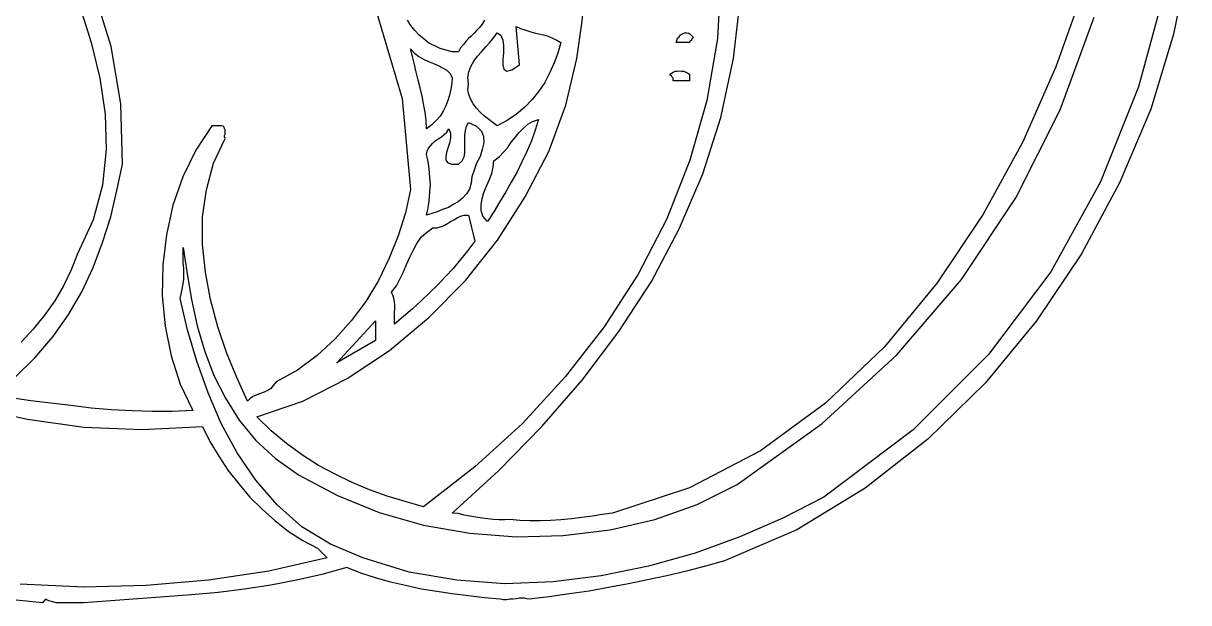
# Model space of a CAD drawing. Extents: x 0.03 to 5.78, y 0.01 to 9.07.
# Drawn here: x 3.349 to 5.743, y 0.039 to 1.23 of the extents above; entities that cross this region are included whole.
import ezdxf

# ---------------------------------------------------------------- set-up
doc = ezdxf.new("R2010")
doc.units = 0
doc.layers.add('1', color=7, linetype='Continuous')

msp = doc.modelspace()

# ---------------------------------------------------------------- linework, layer by layer
for points in [[(5.743, 1.361), (5.712, 1.207), (5.665, 1.053), (5.601, 0.902), (5.523, 0.756), (5.43, 0.618), (5.325, 0.49), (5.207, 0.375), (5.078, 0.274), (4.938, 0.189), (4.789, 0.125), (4.75, 0.114), (4.711, 0.104), (4.671, 0.094), (4.631, 0.086), (4.592, 0.078), (4.551, 0.07), (4.511, 0.063), (4.47, 0.057), (4.429, 0.051), (4.388, 0.046), (4.383, 0.047), (4.378, 0.048), (4.372, 0.048), (4.367, 0.048), (4.361, 0.047), (4.354, 0.046), (4.348, 0.046), (4.341, 0.045), (4.335, 0.045), (4.328, 0.046), (4.296, 0.049), (4.263, 0.053), (4.23, 0.057), (4.198, 0.062), (4.166, 0.067), (4.134, 0.074), (4.103, 0.081), (4.072, 0.09), (4.042, 0.1), (4.013, 0.111), (3.962, 0.097), (3.91, 0.085), (3.857, 0.075), (3.803, 0.067), (3.749, 0.06), (3.694, 0.055), (3.639, 0.051), (3.584, 0.047), (3.528, 0.043), (3.473, 0.039), (3.465, 0.039), (3.457, 0.039), (3.449, 0.039), (3.44, 0.039), (3.432, 0.039), (3.424, 0.039), (3.416, 0.039), (3.409, 0.041), (3.401, 0.043), (3.394, 0.046), (3.388, 0.039), (3.307, 0.047)], [(4.723, 1.203), (4.724, 1.201), (4.724, 1.199), (4.723, 1.198), (4.722, 1.196), (4.721, 1.194), (4.719, 1.193), (4.718, 1.192), (4.717, 1.19), (4.69, 1.19), (4.691, 1.194), (4.693, 1.199), (4.696, 1.202), (4.699, 1.206), (4.703, 1.208), (4.707, 1.21), (4.711, 1.21), (4.716, 1.209), (4.719, 1.207), (4.723, 1.203)], [(4.717, 1.125), (4.717, 1.111), (4.684, 1.111), (4.684, 1.113), (4.684, 1.115), (4.684, 1.117), (4.682, 1.119), (4.681, 1.12), (4.68, 1.122), (4.678, 1.123), (4.677, 1.125), (4.68, 1.127), (4.684, 1.129), (4.688, 1.131), (4.692, 1.131), (4.697, 1.132), (4.701, 1.131), (4.706, 1.131), (4.71, 1.129), (4.714, 1.127), (4.717, 1.125)]]:
    msp.add_lwpolyline(points)
at = {"layer": '1'}
for points in [[(3.317, 2.077), (3.471, 1.964), (3.621, 1.842), (3.761, 1.71), (3.887, 1.567), (3.993, 1.414), (4.075, 1.25), (4.127, 1.075), (4.144, 0.888)], [(3.331, 0.502), (3.372, 0.542), (3.409, 0.585), (3.441, 0.63), (3.469, 0.678), (3.492, 0.728), (3.511, 0.779), (3.528, 0.832), (3.541, 0.886), (3.552, 0.94), (3.549, 1.064), (3.529, 1.182), (3.494, 1.295), (3.447, 1.403), (3.388, 1.507), (3.322, 1.608)], [(3.375, 1.46), (3.407, 1.398), (3.437, 1.331), (3.465, 1.262), (3.488, 1.19), (3.506, 1.117), (3.517, 1.043), (3.519, 0.97), (3.511, 0.897), (3.492, 0.826), (3.46, 0.756), (3.447, 0.723), (3.431, 0.69), (3.413, 0.659), (3.392, 0.63), (3.369, 0.601), (3.344, 0.574)], [(4.782, 1.328), (4.775, 1.198), (4.753, 1.071), (4.718, 0.948), (4.671, 0.828), (4.612, 0.714), (4.542, 0.606), (4.462, 0.503), (4.374, 0.407), (4.276, 0.318), (4.171, 0.236), (4.133, 0.247), (4.096, 0.258), (4.06, 0.271), (4.024, 0.286), (3.989, 0.303), (3.955, 0.321), (3.922, 0.342), (3.889, 0.366), (3.858, 0.392), (3.828, 0.421), (3.923, 0.453), (4.014, 0.5), (4.101, 0.557), (4.182, 0.625), (4.257, 0.701), (4.323, 0.784), (4.38, 0.873), (4.428, 0.966), (4.463, 1.061), (4.486, 1.157), (4.496, 1.229), (4.504, 1.302)], [(5.696, 1.306), (5.64, 1.099), (5.562, 0.904), (5.46, 0.719), (5.332, 0.549), (5.177, 0.394), (4.993, 0.256), (4.909, 0.213), (4.821, 0.174), (4.729, 0.141), (4.633, 0.114), (4.536, 0.094), (4.437, 0.082), (4.338, 0.078), (4.239, 0.085), (4.141, 0.102), (4.046, 0.131), (3.98, 0.159), (3.921, 0.195), (3.87, 0.24), (3.826, 0.291), (3.788, 0.347), (3.755, 0.407), (3.728, 0.47), (3.705, 0.535), (3.686, 0.6), (3.671, 0.664), (3.673, 0.673), (3.675, 0.683), (3.677, 0.694), (3.678, 0.704), (3.678, 0.715), (3.678, 0.726), (3.677, 0.737), (3.677, 0.748), (3.677, 0.759), (3.677, 0.769), (3.685, 0.715), (3.694, 0.662), (3.706, 0.608), (3.721, 0.557), (3.74, 0.506), (3.764, 0.459), (3.792, 0.414), (3.826, 0.372), (3.867, 0.335), (3.914, 0.302), (3.994, 0.259), (4.08, 0.224), (4.171, 0.198), (4.266, 0.182), (4.362, 0.174), (4.458, 0.177), (4.554, 0.189), (4.646, 0.21), (4.733, 0.241), (4.815, 0.282), (4.99, 0.407), (5.143, 0.548), (5.276, 0.703), (5.388, 0.871), (5.479, 1.052), (5.549, 1.242)], [(5.525, 1.294), (5.47, 1.14), (5.402, 0.986), (5.321, 0.837), (5.226, 0.696), (5.118, 0.565), (4.997, 0.449), (4.863, 0.351), (4.717, 0.275), (4.559, 0.223), (4.538, 0.22), (4.518, 0.217), (4.496, 0.214), (4.475, 0.211), (4.453, 0.209), (4.432, 0.208), (4.411, 0.207), (4.389, 0.207), (4.369, 0.208), (4.348, 0.21), (4.337, 0.209), (4.326, 0.209), (4.314, 0.21), (4.303, 0.211), (4.291, 0.213), (4.278, 0.215), (4.266, 0.217), (4.254, 0.219), (4.242, 0.222), (4.23, 0.223), (4.325, 0.31), (4.414, 0.401), (4.497, 0.496), (4.572, 0.596), (4.639, 0.699), (4.696, 0.807), (4.745, 0.92), (4.782, 1.036), (4.808, 1.157), (4.822, 1.282)], [(4.296, 1.236), (4.291, 1.228), (4.286, 1.221), (4.28, 1.215), (4.275, 1.209), (4.269, 1.203), (4.263, 1.198), (4.258, 1.192), (4.253, 1.186), (4.247, 1.179), (4.243, 1.171), (4.23, 1.171), (4.217, 1.174), (4.205, 1.178), (4.194, 1.183), (4.182, 1.189), (4.172, 1.197), (4.162, 1.205), (4.153, 1.215), (4.145, 1.225), (4.138, 1.236)], [(4.453, 1.19), (4.447, 1.168), (4.439, 1.148), (4.43, 1.127), (4.42, 1.108), (4.408, 1.09), (4.394, 1.073), (4.379, 1.057), (4.362, 1.043), (4.343, 1.03), (4.322, 1.019), (4.314, 1.025), (4.305, 1.032), (4.296, 1.039), (4.287, 1.047), (4.28, 1.055), (4.273, 1.064), (4.268, 1.073), (4.264, 1.083), (4.262, 1.093), (4.263, 1.105), (4.262, 1.118), (4.264, 1.13), (4.268, 1.141), (4.274, 1.152), (4.282, 1.162), (4.29, 1.171), (4.299, 1.181), (4.307, 1.19), (4.315, 1.2), (4.322, 1.21), (4.33, 1.205), (4.334, 1.195), (4.335, 1.183), (4.335, 1.169), (4.334, 1.155), (4.334, 1.144), (4.336, 1.135), (4.342, 1.131), (4.352, 1.134), (4.368, 1.144), (4.361, 1.223), (4.37, 1.219), (4.379, 1.216), (4.389, 1.213), (4.398, 1.21), (4.408, 1.208), (4.417, 1.206), (4.427, 1.203), (4.436, 1.199), (4.445, 1.195), (4.453, 1.19)], [(4.23, 1.118), (4.229, 1.106), (4.227, 1.094), (4.224, 1.082), (4.221, 1.071), (4.217, 1.06), (4.211, 1.049), (4.205, 1.039), (4.197, 1.03), (4.188, 1.021), (4.177, 1.013), (4.176, 1.03), (4.174, 1.047), (4.171, 1.064), (4.168, 1.08), (4.164, 1.097), (4.16, 1.113), (4.156, 1.129), (4.152, 1.145), (4.148, 1.161), (4.144, 1.177), (4.152, 1.168), (4.161, 1.161), (4.171, 1.156), (4.181, 1.151), (4.191, 1.147), (4.201, 1.143), (4.21, 1.138), (4.219, 1.133), (4.225, 1.127), (4.23, 1.118)], [(4.407, 1.032), (4.4, 1.01), (4.393, 0.988), (4.383, 0.966), (4.373, 0.945), (4.363, 0.924), (4.351, 0.903), (4.34, 0.883), (4.327, 0.862), (4.315, 0.842), (4.302, 0.822), (4.293, 0.833), (4.289, 0.845), (4.289, 0.857), (4.291, 0.869), (4.295, 0.882), (4.3, 0.895), (4.306, 0.907), (4.311, 0.921), (4.314, 0.934), (4.315, 0.947), (4.326, 0.955), (4.335, 0.965), (4.344, 0.974), (4.351, 0.985), (4.359, 0.995), (4.367, 1.005), (4.375, 1.013), (4.385, 1.022), (4.395, 1.028), (4.407, 1.032)], [(4.144, 0.888), (4.134, 0.84), (4.119, 0.793), (4.1, 0.747), (4.078, 0.701), (4.052, 0.658), (4.022, 0.618), (3.989, 0.581), (3.952, 0.547), (3.912, 0.517), (3.868, 0.493), (3.862, 0.485), (3.857, 0.479), (3.851, 0.475), (3.845, 0.472), (3.84, 0.47), (3.834, 0.468), (3.828, 0.466), (3.821, 0.463), (3.815, 0.459), (3.809, 0.453), (3.787, 0.502), (3.766, 0.553), (3.748, 0.606), (3.733, 0.662), (3.723, 0.718), (3.717, 0.775), (3.717, 0.832), (3.725, 0.887), (3.739, 0.942), (3.763, 0.993), (3.762, 0.996), (3.762, 0.999), (3.763, 1.002), (3.763, 1.004), (3.763, 1.008), (3.763, 1.011), (3.762, 1.013), (3.761, 1.016), (3.759, 1.018), (3.756, 1.019), (3.736, 1.019), (3.703, 0.969), (3.676, 0.914), (3.656, 0.856), (3.643, 0.795), (3.635, 0.733), (3.634, 0.67), (3.64, 0.607), (3.652, 0.546), (3.671, 0.488), (3.697, 0.434), (3.655, 0.432), (3.613, 0.432), (3.572, 0.433), (3.53, 0.435), (3.488, 0.439), (3.446, 0.444), (3.405, 0.449), (3.364, 0.454), (3.323, 0.46)], [(4.269, 0.901), (4.265, 0.889), (4.259, 0.879), (4.251, 0.87), (4.242, 0.863), (4.232, 0.857), (4.222, 0.851), (4.21, 0.847), (4.199, 0.842), (4.188, 0.839), (4.177, 0.835), (4.18, 0.847), (4.182, 0.859), (4.183, 0.872), (4.184, 0.884), (4.185, 0.898), (4.184, 0.911), (4.183, 0.923), (4.182, 0.936), (4.18, 0.949), (4.177, 0.96), (4.178, 0.967), (4.181, 0.973), (4.185, 0.978), (4.19, 0.983), (4.195, 0.988), (4.201, 0.992), (4.208, 0.996), (4.213, 1.001), (4.219, 1.006), (4.223, 1.013), (4.226, 1.004), (4.226, 0.994), (4.224, 0.983), (4.221, 0.973), (4.218, 0.964), (4.217, 0.955), (4.217, 0.948), (4.221, 0.943), (4.229, 0.94), (4.243, 0.94), (4.25, 0.947), (4.254, 0.955), (4.256, 0.963), (4.256, 0.972), (4.256, 0.981), (4.256, 0.991), (4.256, 1), (4.257, 1.009), (4.259, 1.018), (4.263, 1.026), (4.28, 1.018), (4.29, 1.008), (4.294, 0.997), (4.295, 0.984), (4.291, 0.97), (4.287, 0.956), (4.28, 0.942), (4.275, 0.928), (4.27, 0.914), (4.269, 0.901)], [(4.276, 0.782), (4.262, 0.763), (4.247, 0.744), (4.232, 0.726), (4.216, 0.709), (4.2, 0.692), (4.183, 0.676), (4.166, 0.659), (4.148, 0.643), (4.13, 0.627), (4.111, 0.611), (4.111, 0.616), (4.111, 0.622), (4.111, 0.629), (4.111, 0.636), (4.112, 0.643), (4.112, 0.65), (4.111, 0.658), (4.11, 0.665), (4.108, 0.671), (4.105, 0.677), (4.115, 0.69), (4.122, 0.704), (4.13, 0.719), (4.136, 0.734), (4.143, 0.749), (4.15, 0.764), (4.157, 0.777), (4.166, 0.79), (4.177, 0.8), (4.19, 0.809), (4.199, 0.809), (4.206, 0.811), (4.213, 0.814), (4.22, 0.818), (4.226, 0.822), (4.233, 0.826), (4.24, 0.83), (4.247, 0.833), (4.254, 0.835), (4.263, 0.835), (4.276, 0.782)], [(3.993, 0.532), (4.072, 0.618), (4.072, 0.578), (3.993, 0.532)], [(3.244, 0.441), (3.357, 0.416), (3.473, 0.4), (3.593, 0.395), (3.717, 0.401)], [(3.717, 0.401), (3.732, 0.37), (3.75, 0.34), (3.769, 0.311), (3.791, 0.283), (3.814, 0.256), (3.839, 0.231), (3.865, 0.208), (3.893, 0.186), (3.923, 0.167), (3.953, 0.151), (3.973, 0.131), (3.853, 0.104), (3.729, 0.085), (3.601, 0.074), (3.472, 0.071), (3.342, 0.077)]]:
    msp.add_lwpolyline(points, dxfattribs=at)

doc.saveas('drawing.dxf')
